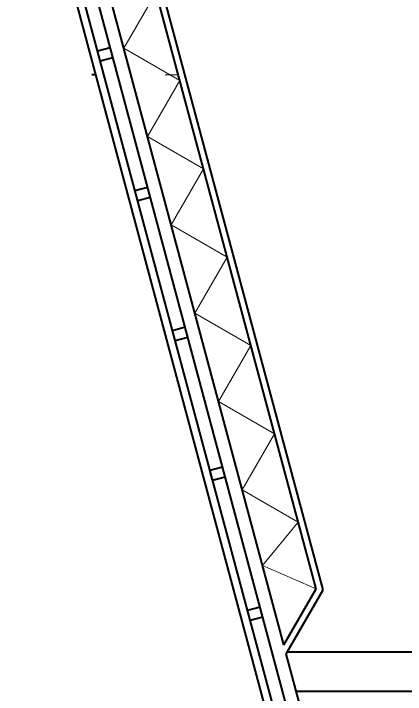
# Model space of a CAD drawing. Header units: millimetres. Extents: x 73 to 57768, y -40361 to 10065.
# Drawn here: x 3378 to 3678, y 2347 to 2868 of the extents above; entities that cross this region are included whole.
import ezdxf

# ---------------------------------------------------------------- set-up
doc = ezdxf.new("R2010")
doc.units = ezdxf.units.MM
doc.layers.add('pogled', color=7, linetype='Continuous', lineweight=5, true_color=0x8db1c3)
doc.layers.add('presjek', color=7, linetype='Continuous', lineweight=40, true_color=0xe37da2)
doc.layers.add('zidovi presjek', color=1, linetype='Continuous', lineweight=20)

msp = doc.modelspace()

# ---------------------------------------------------------------- linework, layer by layer
at = {"layer": 'pogled'}
for points in [[(3609.861, 2427.668), (3609.861, 2427.668), (3568.825, 2445.587), (3596.162, 2478.794), (3553.295, 2503.542), (3578.044, 2546.408), (3535.178, 2571.157), (3559.927, 2614.023), (3517.061, 2638.772), (3517.061, 2638.772), (3541.81, 2681.638), (3498.943, 2706.387), (3523.692, 2749.253), (3480.826, 2774.002), (3480.826, 2774.002), (3505.575, 2816.868), (3462.709, 2841.616), (3487.458, 2884.482), (3444.591, 2909.231), (3469.34, 2952.097), (3429.062, 2967.187), (3455.641, 3003.223), (3455.641, 3003.223)], [(3504.381, 2821.322), (3494.417, 2821.322)], [(3467.622, 2721.322), (3468.024, 2721.322)]]:
    msp.add_lwpolyline(points, dxfattribs=at)
at = {"layer": 'presjek'}
for p, q in [((3576.951, 2314.802), (3378.267, 3056.302)), ((3583.163, 2314.802), (3384.479, 3056.302)), ((3593.516, 2314.802), (3394.831, 3056.302)), ((3585.112, 2384.802), (3405.184, 3056.302)), ((3609.861, 2427.668), (3455.641, 3003.223)), ((3615.226, 2426.961), (3459.935, 3006.518)), ((3442.526, 2839.664), (3452.186, 2842.253)), ((3444.597, 2831.937), (3442.526, 2839.664)), ((3444.597, 2831.937), (3454.256, 2834.525)), ((3441.23, 2821.322), (3438.139, 2821.322)), ((3471.203, 2732.64), (3480.863, 2735.228)), ((3473.274, 2724.912), (3482.933, 2727.501)), ((3499.881, 2625.615), (3509.54, 2628.203)), ((3501.951, 2617.888), (3499.881, 2625.615)), ((3501.951, 2617.888), (3511.61, 2620.476)), ((3528.558, 2518.591), (3538.217, 2521.179)), ((3530.628, 2510.863), (3528.558, 2518.591)), ((3530.628, 2510.863), (3540.288, 2513.451)), ((3557.294, 2411.346), (3566.953, 2413.934)), ((3559.364, 2403.619), (3569.024, 2406.207)), ((3603.868, 2314.802), (3586.942, 2377.972)), ((3946.804, 2379.181), (3587.64, 2379.181)), ((3946.804, 2349.181), (3594.657, 2349.181))]:
    msp.add_line(p, q, dxfattribs=at)
for points in [[(3585.112, 2384.802), (3609.861, 2427.668)], [(3586.942, 2377.972), (3615.226, 2426.961)]]:
    msp.add_lwpolyline(points, dxfattribs=at)
at = {"layer": 'zidovi presjek'}
msp.add_line((3559.364, 2403.619), (3557.294, 2411.346), dxfattribs=at)
msp.add_lwpolyline([(3585.112, 2384.802), (3609.861, 2427.668)], dxfattribs=at)

doc.saveas('drawing.dxf')
